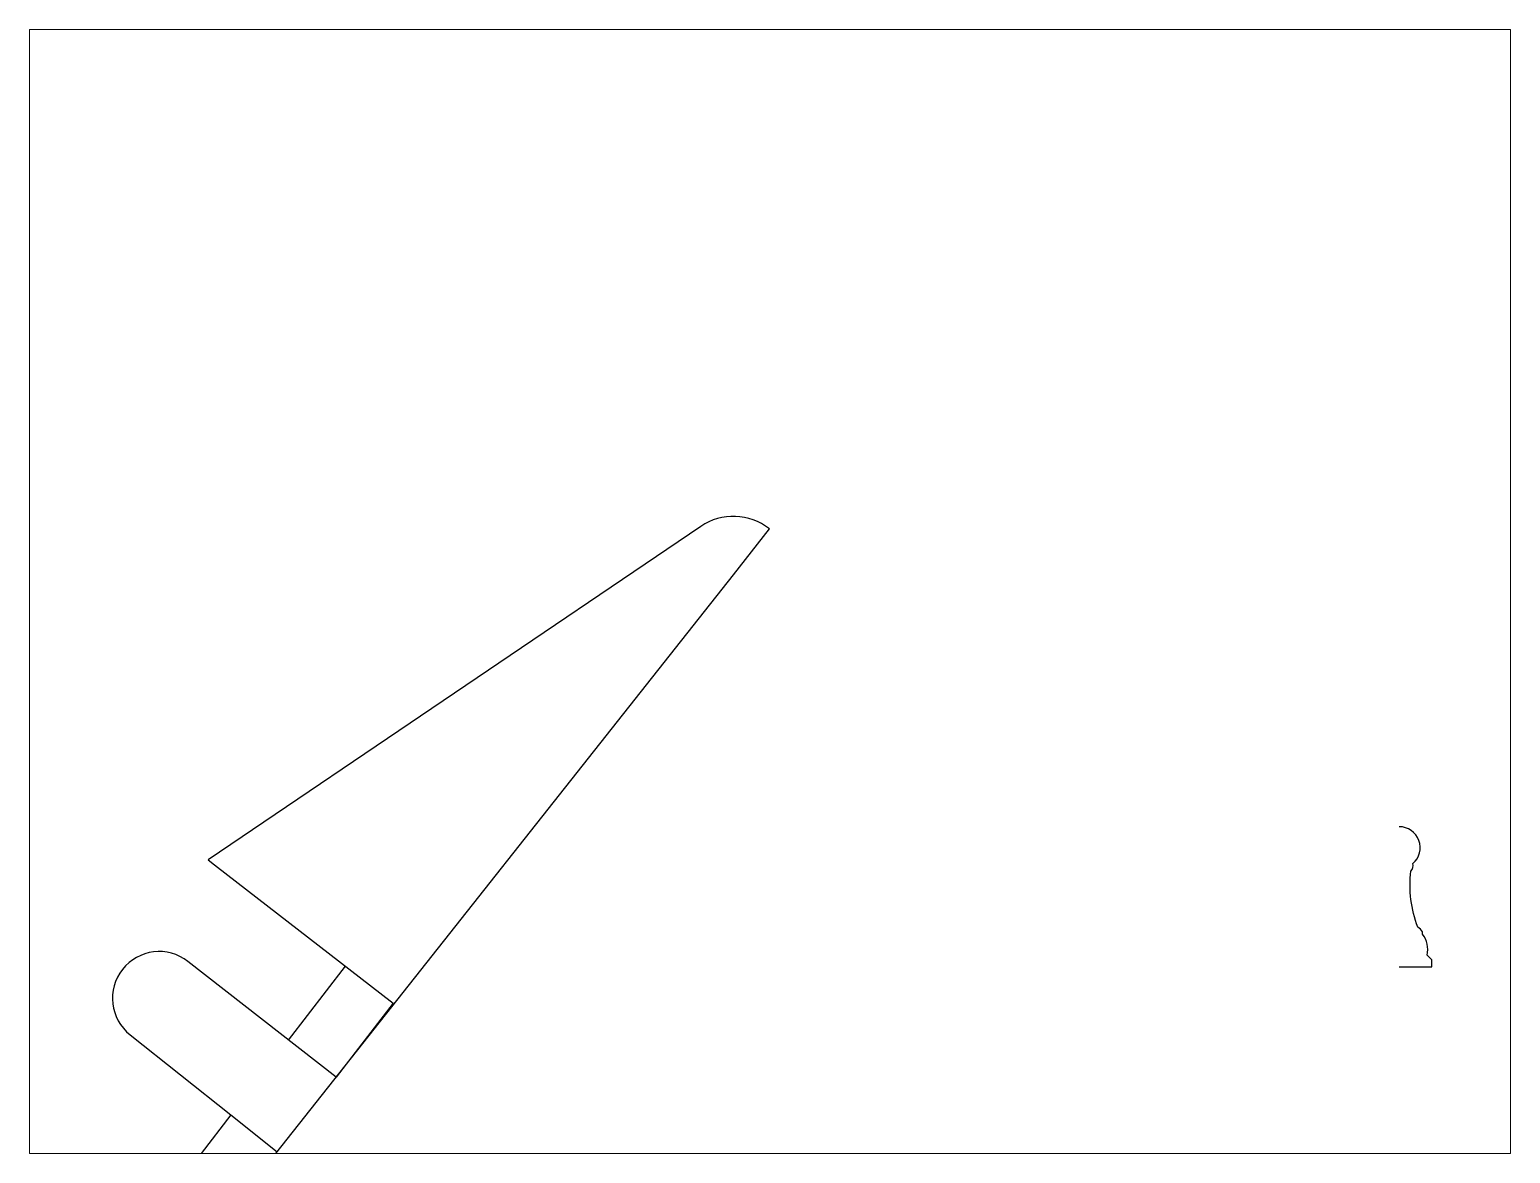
# Paper-space layout 'Layout2' of a CAD drawing. Header units: millimetres. Extents: x 26 to 231, y 20 to 176.
# The model-space entities are those that its viewports show. They can reach past a viewport. Long polylines and large blocks are cut down to what shows.
import ezdxf

# ---------------------------------------------------------------- set-up
doc = ezdxf.new("R2010")
doc.units = ezdxf.units.MM

msp = doc.modelspace()

# ---------------------------------------------------------------- linework, layer by layer
msp.add_line((2517.29, 1446.66), (2541.63, 1478.26))
for points in [[(2492.59, 1414.59), (2468, 1383.04), (2487.56, 1367.46), (2707.77, 1645.91), (2723.21, 1665.57, 0.326207), (2693.75, 1666.61), (2482.86, 1523.8), (2485.53, 1521.71), (2485.53, 1521.71), (2562.07, 1462.43), (2537.63, 1430.77), (2474.2, 1480.33, 0.995666), (2449.44, 1448.91), (2492.59, 1414.59), (2512.37, 1398.83)], [(3000.85, 1495.01, -0.11842), (2997.85, 1519.01, 0.265063), (2998.75, 1522.21)], [(2992.85, 1478.01), (3006.85, 1478.01), (3006.85, 1481.01), (3004.85, 1483.01, 0.218494), (3002.85, 1492.01), (3002.85, 1493.01, 0.162278), (3000.85, 1495.01)]]:
    msp.add_lwpolyline(points, format="xyb")
msp.add_arc((2992.85, 1529.01), 9, 310.92606, 90)

psp = doc.layouts.new('Layout2')

# ---------------------------------------------------------------- viewports
at = {"layer": '0', "view_target_point": (2859.48, 1633.27)}
psp.add_viewport(center=(128.5, 97.5), size=(205.6, 156), view_center_point=(-136.04, 5.45), view_height=481.1259, dxfattribs=at)

doc.saveas('drawing.dxf')
